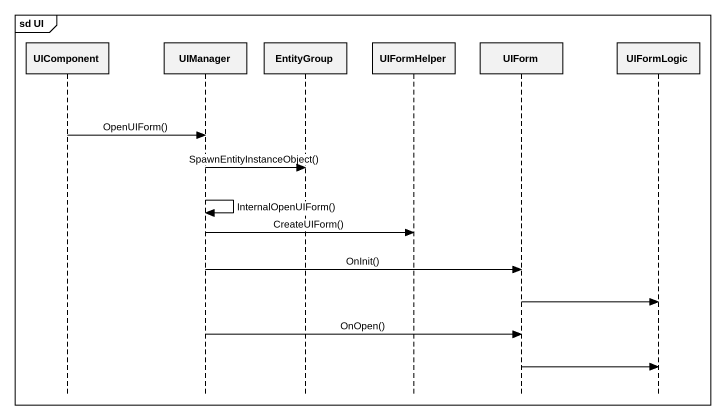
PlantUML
@startuml
mainframe sd UI
hide footbox
participant UIComponent
participant UIManager
participant EntityGroup
participant UIFormHelper
participant UIForm
participant UIFormLogic

UIComponent -> UIManager : OpenUIForm()
UIManager -> EntityGroup : SpawnEntityInstanceObject()
UIManager -> UIManager : InternalOpenUIForm()
UIManager -> UIFormHelper : CreateUIForm()
UIManager -> UIForm : OnInit()
UIForm -> UIFormLogic
UIManager -> UIForm : OnOpen()
UIForm -> UIFormLogic
@enduml
